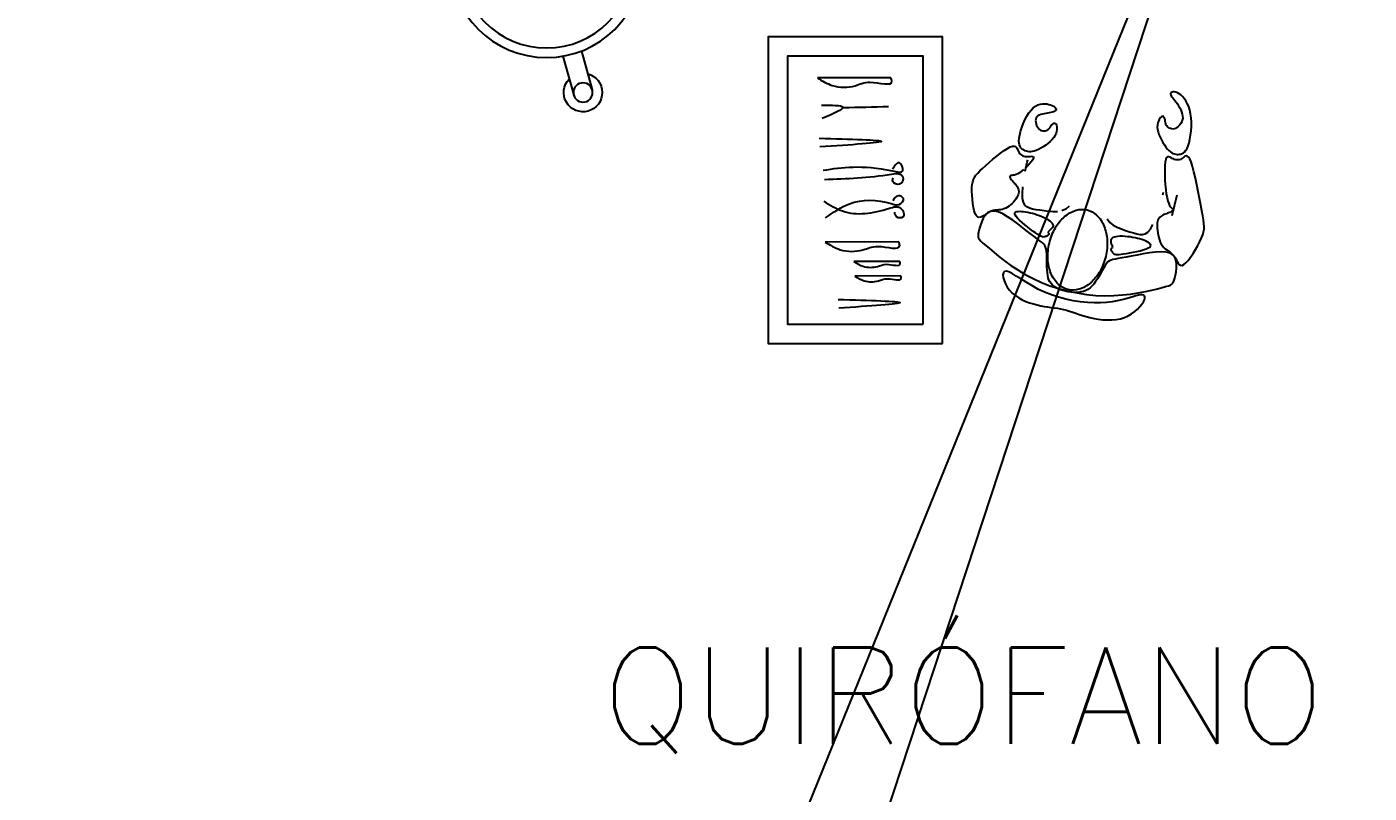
# Model space of a CAD drawing. Header units: metres. Extents: x -39 to 21688, y -24 to 9022.
# Drawn here: x 313.236 to 316.72, y 5.044 to 7.032 of the extents above; entities that cross this region are included whole.
import ezdxf

# ---------------------------------------------------------------- set-up
doc = ezdxf.new("R2010")
doc.units = ezdxf.units.M
doc.header["$MEASUREMENT"] = 0
for name, color, linetype in [('AN-TEXTO', 3, 'Continuous'), ('AR-MOBILIRIO', 1, 'Continuous'), ('AR-VENTANAS', 2, 'Continuous'), ('MOBILIARIO', 42, 'Continuous')]:
    doc.layers.add(name, color=color, linetype=linetype)
doc.styles.add('REGULAR-2.5', font='romans.shx', dxfattribs={"height": 2.5})

# ---------------------------------------------------------------- blocks, each defined once
blk = doc.blocks.new('A$C23125473')
at = {"layer": 'AR-MOBILIRIO'}
for p, q in [((1.8453, 4.0038), (1.8537, 4.0067)), ((1.8537, 4.0067), (1.8625, 4.0096)), ((1.8625, 4.0096), (1.8719, 4.0124)), ((1.8719, 4.0124), (1.8818, 4.0149)), ((1.8818, 4.0149), (1.8924, 4.0172)), ((1.8924, 4.0172), (1.9036, 4.0191)), ((1.9036, 4.0191), (1.915, 4.0205)), ((1.915, 4.0205), (1.9267, 4.0212)), ((1.9267, 4.0212), (1.9383, 4.0212)), ((1.9383, 4.0212), (1.9497, 4.0202)), ((1.9497, 4.0202), (1.9608, 4.0183)), ((1.9608, 4.0183), (1.9713, 4.0151)), ((1.9713, 4.0151), (1.9811, 4.0108)), ((1.9811, 4.0108), (1.9901, 4.0054)), ((1.706, 3.9685), (1.7156, 3.9729)), ((1.7156, 3.9729), (1.7253, 3.9765)), ((1.7253, 3.9765), (1.7351, 3.9796)), ((1.7351, 3.9796), (1.7447, 3.9822)), ((1.7447, 3.9822), (1.7541, 3.9842)), ((1.7541, 3.9842), (1.7632, 3.9859)), ((1.7632, 3.9859), (1.7721, 3.9872)), ((1.7721, 3.9872), (1.7807, 3.9884)), ((1.7807, 3.9884), (1.7892, 3.9896)), ((1.7892, 3.9896), (1.7974, 3.9908)), ((1.7974, 3.9908), (1.8055, 3.9922)), ((1.8055, 3.9922), (1.8135, 3.9939)), ((1.8135, 3.9939), (1.8213, 3.996)), ((1.838, 3.9712), (1.8191, 3.9673)), ((1.8213, 3.996), (1.8292, 3.9984)), ((1.8292, 3.9984), (1.8371, 4.001)), ((1.8371, 4.001), (1.8453, 4.0038)), ((1.8568, 3.9741), (1.838, 3.9712)), ((1.8751, 3.976), (1.8568, 3.9741)), ((1.8928, 3.9769), (1.8751, 3.976)), ((1.9094, 3.9768), (1.8928, 3.9769)), ((1.9249, 3.9758), (1.9094, 3.9768)), ((1.9392, 3.974), (1.9249, 3.9758)), ((1.9523, 3.9716), (1.9392, 3.974)), ((1.9642, 3.9689), (1.9523, 3.9716)), ((1.9901, 4.0054), (1.9982, 3.9994)), ((1.9982, 3.9994), (2.0054, 3.9929)), ((2.0054, 3.9929), (2.0115, 3.9863)), ((2.0115, 3.9863), (2.0166, 3.9799)), ((2.0166, 3.9799), (2.0205, 3.9739)), ((2.0205, 3.9739), (2.0232, 3.9686)), ((1.6673, 3.9358), (1.6733, 3.9439)), ((1.6733, 3.9439), (1.6803, 3.9512)), ((1.6803, 3.9512), (1.6883, 3.9578)), ((1.6883, 3.9578), (1.6969, 3.9635)), ((1.6969, 3.9635), (1.706, 3.9685)), ((1.7469, 3.9409), (1.7309, 3.9321)), ((1.7639, 3.9491), (1.7469, 3.9409)), ((1.7817, 3.9562), (1.7639, 3.9491)), ((1.7782, 3.9322), (1.8014, 3.9397)), ((1.8002, 3.9623), (1.7817, 3.9562)), ((1.7935, 3.9373), (1.7887, 3.9341)), ((1.799, 3.9401), (1.7935, 3.9373)), ((1.8051, 3.9427), (1.799, 3.9401)), ((1.8191, 3.9673), (1.8002, 3.9623)), ((1.8014, 3.9397), (1.825, 3.946)), ((1.8116, 3.9449), (1.8051, 3.9427)), ((1.8184, 3.9468), (1.8116, 3.9449)), ((1.8254, 3.9482), (1.8184, 3.9468)), ((1.825, 3.946), (1.849, 3.9511)), ((1.8325, 3.9493), (1.8254, 3.9482)), ((1.8396, 3.9498), (1.8325, 3.9493)), ((1.8465, 3.9499), (1.8396, 3.9498)), ((1.8531, 3.9495), (1.8465, 3.9499)), ((1.849, 3.9511), (1.873, 3.9548)), ((1.8594, 3.9485), (1.8531, 3.9495)), ((1.8654, 3.9469), (1.8594, 3.9485)), ((1.8712, 3.9447), (1.8654, 3.9469)), ((1.8768, 3.9417), (1.8712, 3.9447)), ((1.873, 3.9548), (1.8969, 3.9572)), ((1.8821, 3.9379), (1.8768, 3.9417)), ((1.8872, 3.9333), (1.8821, 3.9379)), ((1.8969, 3.9572), (1.9206, 3.9582)), ((1.9206, 3.9582), (1.9437, 3.9579)), ((1.9437, 3.9579), (1.9661, 3.9563)), ((1.975, 3.9661), (1.9642, 3.9689)), ((1.9661, 3.9563), (1.9874, 3.9538)), ((1.9847, 3.9633), (1.975, 3.9661)), ((1.9934, 3.9607), (1.9847, 3.9633)), ((1.9874, 3.9538), (2.0074, 3.9507)), ((2.0011, 3.9586), (1.9934, 3.9607)), ((2.0077, 3.9571), (2.0011, 3.9586)), ((2.0074, 3.9507), (2.0259, 3.9472)), ((2.0133, 3.9563), (2.0077, 3.9571)), ((2.0179, 3.9563), (2.0133, 3.9563)), ((2.0213, 3.957), (2.0179, 3.9563)), ((2.0236, 3.9585), (2.0213, 3.957)), ((2.0232, 3.9686), (2.0246, 3.9643)), ((2.0247, 3.9609), (2.0236, 3.9585)), ((2.0246, 3.9643), (2.0247, 3.9609)), ((2.0259, 3.9472), (2.0424, 3.9436)), ((2.0424, 3.9436), (2.0569, 3.9402)), ((2.0569, 3.9402), (2.0689, 3.9371)), ((2.0689, 3.9371), (2.0783, 3.9347)), ((1.3907, 3.9069), (1.2719, 3.9071)), ((1.6562, 3.9043), (1.6568, 3.9111)), ((1.6573, 3.899), (1.6562, 3.9043)), ((1.6568, 3.9111), (1.6589, 3.9189)), ((1.6589, 3.9189), (1.6625, 3.9273)), ((1.6625, 3.9273), (1.6673, 3.9358)), ((1.6907, 3.9071), (1.6803, 3.9009)), ((1.7027, 3.9147), (1.6907, 3.9071)), ((1.6945, 3.8914), (1.7138, 3.9029)), ((1.7161, 3.9232), (1.7027, 3.9147)), ((1.7138, 3.9029), (1.7342, 3.9137)), ((1.7309, 3.9321), (1.7161, 3.9232)), ((1.7342, 3.9137), (1.7558, 3.9235)), ((1.7558, 3.9235), (1.7782, 3.9322)), ((1.7723, 3.9059), (1.7713, 3.899)), ((1.7738, 3.912), (1.7723, 3.9059)), ((1.7756, 3.9175), (1.7738, 3.912)), ((1.7781, 3.9224), (1.7756, 3.9175)), ((1.781, 3.9268), (1.7781, 3.9224)), ((1.7845, 3.9307), (1.781, 3.9268)), ((1.7887, 3.9341), (1.7845, 3.9307)), ((1.892, 3.9278), (1.8872, 3.9333)), ((1.8967, 3.9215), (1.892, 3.9278)), ((1.9012, 3.9145), (1.8967, 3.9215)), ((1.9055, 3.9071), (1.9012, 3.9145)), ((1.9097, 3.8997), (1.9055, 3.9071)), ((2.0783, 3.9347), (2.0855, 3.9326)), ((2.0855, 3.9326), (2.0907, 3.9307)), ((2.0907, 3.9307), (2.0944, 3.9285)), ((2.0944, 3.9285), (2.097, 3.9259)), ((2.097, 3.9259), (2.0988, 3.9224)), ((2.0988, 3.9224), (2.1003, 3.9179)), ((2.1003, 3.9179), (2.1018, 3.912)), ((2.1018, 3.912), (2.1035, 3.9046)), ((2.1035, 3.9046), (2.1052, 3.8959)), ((1.3882, 3.8693), (1.2694, 3.8695)), ((1.6453, 3.8563), (1.6602, 3.8677)), ((1.6601, 3.8957), (1.6573, 3.899)), ((1.6649, 3.8948), (1.6601, 3.8957)), ((1.6602, 3.8677), (1.6766, 3.8796)), ((1.6717, 3.8966), (1.6649, 3.8948)), ((1.6803, 3.9009), (1.6717, 3.8966)), ((1.6766, 3.8796), (1.6945, 3.8914)), ((1.7703, 3.8748), (1.7702, 3.8663)), ((1.7704, 3.8832), (1.7703, 3.8748)), ((1.7707, 3.8914), (1.7704, 3.8832)), ((1.7713, 3.899), (1.7707, 3.8914)), ((1.9137, 3.8924), (1.9097, 3.8997)), ((1.9176, 3.8856), (1.9137, 3.8924)), ((1.9213, 3.8795), (1.9176, 3.8856)), ((1.9249, 3.8744), (1.9213, 3.8795)), ((1.9285, 3.8706), (1.9249, 3.8744)), ((1.9323, 3.8678), (1.9285, 3.8706)), ((1.9366, 3.8658), (1.9323, 3.8678)), ((2.1057, 3.8682), (2.1029, 3.8599)), ((2.1052, 3.8959), (2.1064, 3.8867)), ((2.1055, 3.8645), (2.1081, 3.8694)), ((2.1067, 3.8772), (2.1057, 3.8682)), ((2.1064, 3.8867), (2.1067, 3.8772)), ((2.1081, 3.8694), (2.1109, 3.8738)), ((2.1109, 3.8738), (2.1138, 3.8773)), ((2.1138, 3.8773), (2.1172, 3.8793)), ((2.1172, 3.8793), (2.1211, 3.8796)), ((2.1211, 3.8796), (2.1256, 3.8776)), ((2.1256, 3.8776), (2.131, 3.8732)), ((2.131, 3.8732), (2.1369, 3.8665)), ((1.6115, 3.8278), (1.6209, 3.836)), ((1.6209, 3.836), (1.6322, 3.8456)), ((1.6322, 3.8456), (1.6453, 3.8563)), ((1.7668, 3.832), (1.7647, 3.8278)), ((1.7682, 3.837), (1.7668, 3.832)), ((1.7692, 3.8431), (1.7682, 3.837)), ((1.7698, 3.8503), (1.7692, 3.8431)), ((1.7701, 3.8581), (1.7698, 3.8503)), ((1.7702, 3.8663), (1.7701, 3.8581)), ((1.9361, 3.838), (1.9364, 3.8393)), ((1.9361, 3.8371), (1.9361, 3.838)), ((1.9365, 3.8364), (1.9361, 3.8371)), ((1.9364, 3.8393), (1.9369, 3.8406)), ((1.9371, 3.8359), (1.9365, 3.8364)), ((1.9416, 3.8643), (1.9366, 3.8658)), ((1.9369, 3.8406), (1.9377, 3.8422)), ((1.9378, 3.8354), (1.9371, 3.8359)), ((1.9377, 3.8422), (1.9387, 3.8437)), ((1.9386, 3.835), (1.9378, 3.8354)), ((1.9393, 3.8344), (1.9386, 3.835)), ((1.9387, 3.8437), (1.9398, 3.8452)), ((1.9398, 3.8336), (1.9393, 3.8344)), ((1.9398, 3.8452), (1.9411, 3.8467)), ((1.94, 3.8325), (1.9398, 3.8336)), ((1.9398, 3.8309), (1.94, 3.8325)), ((1.9411, 3.8467), (1.9424, 3.848)), ((1.9478, 3.8631), (1.9416, 3.8643)), ((1.9424, 3.848), (1.9439, 3.8491)), ((1.9439, 3.8491), (1.9455, 3.85)), ((1.9455, 3.85), (1.9476, 3.8506)), ((1.9476, 3.8506), (1.9501, 3.851)), ((1.9553, 3.8618), (1.9478, 3.8631)), ((1.9501, 3.851), (1.9534, 3.8511)), ((1.9534, 3.8511), (1.9575, 3.8509)), ((1.9646, 3.8603), (1.9553, 3.8618)), ((1.9575, 3.8509), (1.9626, 3.8504)), ((1.9626, 3.8504), (1.9689, 3.8496)), ((1.9758, 3.8583), (1.9646, 3.8603)), ((1.9689, 3.8496), (1.9765, 3.8485)), ((1.9891, 3.8556), (1.9758, 3.8583)), ((1.9765, 3.8485), (1.985, 3.847)), ((1.985, 3.847), (1.994, 3.8453)), ((2.0041, 3.8526), (1.9891, 3.8556)), ((1.994, 3.8453), (2.0032, 3.8434)), ((2.0032, 3.8434), (2.012, 3.8413)), ((2.02, 3.8495), (2.0041, 3.8526)), ((2.012, 3.8413), (2.0202, 3.839)), ((2.0362, 3.8468), (2.02, 3.8495)), ((2.0202, 3.839), (2.0274, 3.8367)), ((2.0274, 3.8367), (2.033, 3.8343)), ((2.033, 3.8343), (2.0369, 3.8319)), ((2.052, 3.845), (2.0362, 3.8468)), ((2.0369, 3.8319), (2.039, 3.8295)), ((2.0667, 3.8443), (2.052, 3.845)), ((2.0796, 3.8451), (2.0667, 3.8443)), ((2.0701, 3.829), (2.0734, 3.833)), ((2.0734, 3.833), (2.0771, 3.8363)), ((2.0771, 3.8363), (2.081, 3.8392)), ((2.0902, 3.848), (2.0796, 3.8451)), ((2.081, 3.8392), (2.0849, 3.842)), ((2.0849, 3.842), (2.0889, 3.8447)), ((2.0889, 3.8447), (2.0927, 3.8477)), ((2.0979, 3.853), (2.0902, 3.848)), ((2.0927, 3.8477), (2.0964, 3.851)), ((2.0964, 3.851), (2.0997, 3.855)), ((2.1029, 3.8599), (2.0979, 3.853)), ((2.0997, 3.855), (2.1027, 3.8596)), ((2.1027, 3.8596), (2.1055, 3.8645)), ((2.1369, 3.8665), (2.1432, 3.8582)), ((2.1432, 3.8582), (2.1496, 3.8486)), ((2.1496, 3.8486), (2.1559, 3.8384)), ((2.1559, 3.8384), (2.1617, 3.828)), ((1.3859, 3.8185), (1.1948, 3.8189)), ((1.5914, 3.8012), (1.5915, 3.805)), ((1.5922, 3.7965), (1.5914, 3.8012)), ((1.5915, 3.805), (1.5926, 3.8086)), ((1.5926, 3.8086), (1.5949, 3.8122)), ((1.5949, 3.8122), (1.5987, 3.8163)), ((1.5987, 3.8163), (1.6042, 3.8214)), ((1.6042, 3.8214), (1.6115, 3.8278)), ((1.7302, 3.7996), (1.7195, 3.7912)), ((1.7393, 3.8065), (1.7302, 3.7996)), ((1.7468, 3.812), (1.7393, 3.8065)), ((1.7455, 3.7986), (1.7402, 3.795)), ((1.7498, 3.8013), (1.7455, 3.7986)), ((1.753, 3.8165), (1.7468, 3.812)), ((1.7534, 3.8033), (1.7498, 3.8013)), ((1.7579, 3.8204), (1.753, 3.8165)), ((1.7564, 3.8047), (1.7534, 3.8033)), ((1.7588, 3.8055), (1.7564, 3.8047)), ((1.7618, 3.824), (1.7579, 3.8204)), ((1.7609, 3.8059), (1.7588, 3.8055)), ((1.7628, 3.8058), (1.7609, 3.8059)), ((1.7647, 3.8278), (1.7618, 3.824)), ((1.7646, 3.8055), (1.7628, 3.8058)), ((1.7664, 3.8049), (1.7646, 3.8055)), ((1.7682, 3.8042), (1.7664, 3.8049)), ((1.7699, 3.8034), (1.7682, 3.8042)), ((1.7715, 3.8024), (1.7699, 3.8034)), ((1.7729, 3.8014), (1.7715, 3.8024)), ((1.774, 3.8005), (1.7729, 3.8014)), ((1.7748, 3.7995), (1.774, 3.8005)), ((1.7744, 3.7964), (1.7749, 3.7971)), ((1.7752, 3.7986), (1.7748, 3.7995)), ((1.7749, 3.7971), (1.7752, 3.7978)), ((1.7752, 3.7978), (1.7752, 3.7986)), ((1.9359, 3.8173), (1.9365, 3.8204)), ((1.9359, 3.8144), (1.9359, 3.8173)), ((1.9366, 3.8117), (1.9359, 3.8144)), ((1.9365, 3.8204), (1.9373, 3.8234)), ((1.9383, 3.8093), (1.9366, 3.8117)), ((1.9373, 3.8234), (1.9383, 3.8262)), ((1.9383, 3.8262), (1.9392, 3.8288)), ((1.941, 3.8074), (1.9383, 3.8093)), ((1.9392, 3.8288), (1.9398, 3.8309)), ((1.9447, 3.806), (1.941, 3.8074)), ((1.9493, 3.805), (1.9447, 3.806)), ((1.9546, 3.8044), (1.9493, 3.805)), ((1.9604, 3.8041), (1.9546, 3.8044)), ((1.9666, 3.8041), (1.9604, 3.8041)), ((1.973, 3.8045), (1.9666, 3.8041)), ((1.9796, 3.805), (1.973, 3.8045)), ((1.9861, 3.8058), (1.9796, 3.805)), ((1.9925, 3.8068), (1.9861, 3.8058)), ((1.9988, 3.808), (1.9925, 3.8068)), ((1.9945, 3.7954), (2.0033, 3.798)), ((2.0049, 3.8093), (1.9988, 3.808)), ((2.0033, 3.798), (2.0112, 3.7996)), ((2.0107, 3.8108), (2.0049, 3.8093)), ((2.0162, 3.8125), (2.0107, 3.8108)), ((2.0112, 3.7996), (2.0186, 3.7996)), ((2.0214, 3.8143), (2.0162, 3.8125)), ((2.0186, 3.7996), (2.0256, 3.7976)), ((2.0262, 3.8162), (2.0214, 3.8143)), ((2.0256, 3.7976), (2.0322, 3.7929)), ((2.0305, 3.8182), (2.0262, 3.8162)), ((2.0342, 3.8203), (2.0305, 3.8182)), ((2.037, 3.8225), (2.0342, 3.8203)), ((2.0389, 3.8248), (2.037, 3.8225)), ((2.0396, 3.8271), (2.0389, 3.8248)), ((2.039, 3.8295), (2.0396, 3.8271)), ((2.0578, 3.7949), (2.059, 3.8011)), ((2.059, 3.8011), (2.0605, 3.8073)), ((2.0605, 3.8073), (2.0623, 3.8133)), ((2.0623, 3.8133), (2.0645, 3.8191)), ((2.0645, 3.8191), (2.0671, 3.8244)), ((2.0671, 3.8244), (2.0701, 3.829)), ((2.1617, 3.828), (2.167, 3.8178)), ((2.167, 3.8178), (2.1713, 3.8084)), ((2.1713, 3.8084), (2.1745, 3.8002)), ((2.1745, 3.8002), (2.1767, 3.7927)), ((1.5936, 3.7905), (1.5922, 3.7965)), ((1.5954, 3.7831), (1.5936, 3.7905)), ((1.5978, 3.7747), (1.5954, 3.7831)), ((1.6009, 3.7659), (1.5978, 3.7747)), ((1.6049, 3.7573), (1.6009, 3.7659)), ((1.6947, 3.7718), (1.6815, 3.7621)), ((1.6993, 3.7623), (1.6939, 3.757)), ((1.7075, 3.7817), (1.6947, 3.7718)), ((1.7056, 3.768), (1.6993, 3.7623)), ((1.7125, 3.7739), (1.7056, 3.768)), ((1.7195, 3.7912), (1.7075, 3.7817)), ((1.7198, 3.7798), (1.7125, 3.7739)), ((1.7271, 3.7854), (1.7198, 3.7798)), ((1.734, 3.7905), (1.7271, 3.7854)), ((1.7402, 3.795), (1.734, 3.7905)), ((1.7735, 3.7939), (1.7736, 3.7948)), ((1.7738, 3.7928), (1.7735, 3.7939)), ((1.7735, 3.7611), (1.7779, 3.764)), ((1.7736, 3.7948), (1.7739, 3.7957)), ((1.7747, 3.7914), (1.7738, 3.7928)), ((1.7739, 3.7957), (1.7744, 3.7964)), ((1.7762, 3.7898), (1.7747, 3.7914)), ((1.7781, 3.7879), (1.7762, 3.7898)), ((1.7779, 3.764), (1.7815, 3.767)), ((1.7803, 3.7858), (1.7781, 3.7879)), ((1.7824, 3.7835), (1.7803, 3.7858)), ((1.7815, 3.767), (1.7842, 3.77)), ((1.7843, 3.7811), (1.7824, 3.7835)), ((1.7842, 3.77), (1.7858, 3.7729)), ((1.7856, 3.7785), (1.7843, 3.7811)), ((1.7862, 3.7757), (1.7856, 3.7785)), ((1.7858, 3.7729), (1.7862, 3.7757)), ((1.9264, 3.759), (1.9334, 3.7679)), ((1.9334, 3.7679), (1.9423, 3.7749)), ((1.9423, 3.7749), (1.9525, 3.7805)), ((1.9525, 3.7805), (1.9633, 3.785)), ((1.9633, 3.785), (1.9743, 3.7888)), ((1.9743, 3.7888), (1.9849, 3.7922)), ((1.9849, 3.7922), (1.9945, 3.7954)), ((2.0322, 3.7929), (2.0388, 3.7851)), ((2.0388, 3.7851), (2.0453, 3.7736)), ((2.0562, 3.7782), (2.0564, 3.7833)), ((2.0562, 3.7735), (2.0562, 3.7782)), ((2.0566, 3.7693), (2.0562, 3.7735)), ((2.0564, 3.7833), (2.0569, 3.789)), ((2.0573, 3.7656), (2.0566, 3.7693)), ((2.0569, 3.789), (2.0578, 3.7949)), ((2.0583, 3.7622), (2.0573, 3.7656)), ((2.0596, 3.7593), (2.0583, 3.7622)), ((2.1777, 3.7704), (2.1765, 3.7613)), ((2.1767, 3.7927), (2.1779, 3.7856)), ((2.1782, 3.7783), (2.1777, 3.7704)), ((2.1779, 3.7856), (2.1782, 3.7783)), ((1.5796, 3.7292), (1.5779, 3.7191)), ((1.5817, 3.7383), (1.5796, 3.7292)), ((1.5843, 3.7459), (1.5817, 3.7383)), ((1.5873, 3.7513), (1.5843, 3.7459)), ((1.5906, 3.7544), (1.5873, 3.7513)), ((1.5943, 3.7554), (1.5906, 3.7544)), ((1.5984, 3.7547), (1.5943, 3.7554)), ((1.6026, 3.7527), (1.5984, 3.7547)), ((1.6071, 3.7498), (1.6026, 3.7527)), ((1.6099, 3.7497), (1.6049, 3.7573)), ((1.6117, 3.7466), (1.6071, 3.7498)), ((1.6161, 3.7436), (1.6099, 3.7497)), ((1.6164, 3.7434), (1.6117, 3.7466)), ((1.6237, 3.7397), (1.6161, 3.7436)), ((1.6212, 3.7406), (1.6164, 3.7434)), ((1.6259, 3.7386), (1.6212, 3.7406)), ((1.6328, 3.7387), (1.6237, 3.7397)), ((1.6307, 3.7373), (1.6259, 3.7386)), ((1.6354, 3.7365), (1.6307, 3.7373)), ((1.6435, 3.7409), (1.6328, 3.7387)), ((1.6402, 3.736), (1.6354, 3.7365)), ((1.6449, 3.7356), (1.6402, 3.736)), ((1.6555, 3.746), (1.6435, 3.7409)), ((1.6495, 3.7351), (1.6449, 3.7356)), ((1.6542, 3.7343), (1.6495, 3.7351)), ((1.6588, 3.7331), (1.6542, 3.7343)), ((1.6683, 3.7533), (1.6555, 3.746)), ((1.6633, 3.7312), (1.6588, 3.7331)), ((1.6677, 3.7288), (1.6633, 3.7312)), ((1.672, 3.7258), (1.6677, 3.7288)), ((1.6815, 3.7621), (1.6683, 3.7533)), ((1.6876, 3.7484), (1.6868, 3.7453)), ((1.6868, 3.7453), (1.6873, 3.743)), ((1.6873, 3.743), (1.689, 3.7412)), ((1.69, 3.7523), (1.6876, 3.7484)), ((1.689, 3.7412), (1.6917, 3.74)), ((1.6939, 3.757), (1.69, 3.7523)), ((1.6917, 3.74), (1.6953, 3.7393)), ((1.6953, 3.7393), (1.6995, 3.7391)), ((1.6995, 3.7391), (1.7043, 3.7393)), ((1.7043, 3.7393), (1.7094, 3.7397)), ((1.7094, 3.7397), (1.7149, 3.7405)), ((1.7185, 3.7279), (1.7132, 3.7229)), ((1.7149, 3.7405), (1.7205, 3.7415)), ((1.7251, 3.7312), (1.7185, 3.7279)), ((1.7205, 3.7415), (1.7264, 3.7428)), ((1.7329, 3.7334), (1.7251, 3.7312)), ((1.7264, 3.7428), (1.7324, 3.7443)), ((1.7324, 3.7443), (1.7386, 3.7461)), ((1.7419, 3.735), (1.7329, 3.7334)), ((1.7386, 3.7461), (1.7447, 3.7481)), ((1.752, 3.7365), (1.7419, 3.735)), ((1.7447, 3.7481), (1.7509, 3.7504)), ((1.7509, 3.7504), (1.757, 3.7528)), ((1.7629, 3.7383), (1.752, 3.7365)), ((1.757, 3.7528), (1.7629, 3.7555)), ((1.7629, 3.7555), (1.7685, 3.7582)), ((1.7744, 3.7399), (1.7629, 3.7383)), ((1.7685, 3.7582), (1.7735, 3.7611)), ((1.7862, 3.7408), (1.7744, 3.7399)), ((1.7978, 3.7404), (1.7862, 3.7408)), ((1.8191, 3.7333), (1.8089, 3.7381)), ((1.8282, 3.7255), (1.8191, 3.7333)), ((2.0613, 3.7566), (2.0596, 3.7593)), ((2.0633, 3.7544), (2.0613, 3.7566)), ((2.0657, 3.7524), (2.0633, 3.7544)), ((2.0683, 3.7507), (2.0657, 3.7524)), ((2.0711, 3.7491), (2.0683, 3.7507)), ((2.0741, 3.7478), (2.0711, 3.7491)), ((2.0772, 3.7466), (2.0741, 3.7478)), ((2.0802, 3.7455), (2.0772, 3.7466)), ((2.0832, 3.7444), (2.0802, 3.7455)), ((2.0861, 3.7433), (2.0832, 3.7444)), ((2.0888, 3.7422), (2.0861, 3.7433)), ((2.0887, 3.7242), (2.091, 3.7277)), ((2.0912, 3.741), (2.0888, 3.7422)), ((2.091, 3.7277), (2.0931, 3.7302)), ((2.0933, 3.7399), (2.0912, 3.741)), ((2.0931, 3.7302), (2.0949, 3.7319)), ((2.095, 3.7387), (2.0933, 3.7399)), ((2.0949, 3.7319), (2.0963, 3.7332)), ((2.0964, 3.7375), (2.095, 3.7387)), ((2.0956, 3.7501), (2.1084, 3.6966)), ((2.0963, 3.7332), (2.0972, 3.7342)), ((2.0972, 3.7364), (2.0964, 3.7375)), ((2.0975, 3.7353), (2.0972, 3.7364)), ((2.0972, 3.7342), (2.0975, 3.7353)), ((2.1724, 3.738), (2.1697, 3.723)), ((2.1747, 3.7507), (2.1724, 3.738)), ((2.1765, 3.7613), (2.1747, 3.7507)), ((1.5759, 3.6976), (1.5755, 3.6873)), ((1.5767, 3.7084), (1.5759, 3.6976)), ((1.5779, 3.7191), (1.5767, 3.7084)), ((1.6761, 3.7225), (1.672, 3.7258)), ((1.68, 3.7189), (1.6761, 3.7225)), ((1.6835, 3.7151), (1.68, 3.7189)), ((1.6867, 3.7113), (1.6835, 3.7151)), ((1.6895, 3.7075), (1.6867, 3.7113)), ((1.6919, 3.7037), (1.6895, 3.7075)), ((1.6938, 3.7001), (1.6919, 3.7037)), ((1.6953, 3.6966), (1.6938, 3.7001)), ((1.6963, 3.6932), (1.6953, 3.6966)), ((1.6969, 3.6899), (1.6963, 3.6932)), ((1.7071, 3.7058), (1.7065, 3.6927)), ((1.7065, 3.6927), (1.7075, 3.6759)), ((1.7094, 3.7157), (1.7071, 3.7058)), ((1.7132, 3.7229), (1.7094, 3.7157)), ((2.0708, 3.6961), (2.0724, 3.6893)), ((2.0786, 3.6825), (2.0801, 3.6943)), ((2.0801, 3.6943), (2.0819, 3.7046)), ((2.0819, 3.7046), (2.084, 3.7129)), ((2.084, 3.7129), (2.0863, 3.7193)), ((2.0863, 3.7193), (2.0887, 3.7242)), ((2.1665, 3.7062), (2.1631, 3.6885)), ((2.1697, 3.723), (2.1665, 3.7062)), ((1.5755, 3.6873), (1.5757, 3.6779)), ((1.5757, 3.6779), (1.5764, 3.6698)), ((1.5764, 3.6698), (1.5777, 3.6629)), ((1.5777, 3.6629), (1.5796, 3.6568)), ((1.6771, 3.6562), (1.6787, 3.6583)), ((1.6787, 3.6583), (1.6806, 3.6605)), ((1.6806, 3.6605), (1.6827, 3.6628)), ((1.6827, 3.6628), (1.6848, 3.6651)), ((1.6848, 3.6651), (1.6871, 3.6675)), ((1.6871, 3.6675), (1.6892, 3.67)), ((1.6892, 3.67), (1.6913, 3.6725)), ((1.6913, 3.6725), (1.6932, 3.6751)), ((1.6932, 3.6751), (1.6947, 3.6779)), ((1.6947, 3.6779), (1.6959, 3.6807)), ((1.6959, 3.6807), (1.6967, 3.6836)), ((1.6967, 3.6836), (1.697, 3.6867)), ((1.697, 3.6867), (1.6969, 3.6899)), ((2.0766, 3.6565), (2.0774, 3.6697)), ((2.0774, 3.6697), (2.0786, 3.6825)), ((2.1595, 3.6704), (2.1557, 3.6529)), ((2.1631, 3.6885), (2.1595, 3.6704)), ((1.5796, 3.6568), (1.5824, 3.6512)), ((1.5824, 3.6512), (1.586, 3.6458)), ((1.586, 3.6458), (1.5907, 3.6404)), ((1.5907, 3.6404), (1.5964, 3.6345)), ((1.5964, 3.6345), (1.6033, 3.6279)), ((1.6033, 3.6279), (1.6115, 3.6205)), ((1.6738, 3.6493), (1.6741, 3.6507)), ((1.6741, 3.6482), (1.6738, 3.6493)), ((1.6741, 3.6507), (1.6747, 3.6524)), ((1.6748, 3.6474), (1.6741, 3.6482)), ((1.6747, 3.6524), (1.6757, 3.6542)), ((1.676, 3.6469), (1.6748, 3.6474)), ((1.6757, 3.6542), (1.6771, 3.6562)), ((1.6778, 3.6466), (1.676, 3.6469)), ((1.6802, 3.6463), (1.6778, 3.6466)), ((1.683, 3.6458), (1.6802, 3.6463)), ((1.6863, 3.645), (1.683, 3.6458)), ((1.6901, 3.6438), (1.6863, 3.645)), ((1.6944, 3.6418), (1.6901, 3.6438)), ((1.6992, 3.6391), (1.6944, 3.6418)), ((1.7043, 3.6354), (1.6992, 3.6391)), ((1.7097, 3.6309), (1.7043, 3.6354)), ((1.7139, 3.6347), (1.7188, 3.6119)), ((1.7203, 3.6208), (1.7151, 3.626)), ((2.0761, 3.6313), (2.0762, 3.6435)), ((2.0765, 3.6205), (2.0761, 3.6313)), ((2.0762, 3.6435), (2.0766, 3.6565)), ((2.1519, 3.6367), (2.1482, 3.6225)), ((2.1557, 3.6529), (2.1519, 3.6367)), ((1.6115, 3.6205), (1.6205, 3.6124)), ((1.6205, 3.6124), (1.6302, 3.604)), ((1.6302, 3.604), (1.6401, 3.5958)), ((1.6401, 3.5958), (1.6499, 3.5881)), ((1.6499, 3.5881), (1.6592, 3.5813)), ((1.6982, 3.587), (1.7001, 3.5898)), ((1.7001, 3.5898), (1.7024, 3.592)), ((1.7024, 3.592), (1.7049, 3.5938)), ((1.7049, 3.5938), (1.7077, 3.5952)), ((1.7077, 3.5952), (1.7107, 3.5961)), ((1.7107, 3.5961), (1.7138, 3.5967)), ((1.7138, 3.5967), (1.717, 3.597)), ((1.717, 3.597), (1.7204, 3.597)), ((1.7188, 3.6119), (1.7204, 3.6052)), ((1.7251, 3.6157), (1.7203, 3.6208)), ((1.7204, 3.597), (1.7238, 3.5969)), ((1.7238, 3.5969), (1.727, 3.5966)), ((1.7292, 3.6108), (1.7251, 3.6157)), ((1.727, 3.5966), (1.73, 3.5965)), ((1.7325, 3.6064), (1.7292, 3.6108)), ((1.73, 3.5965), (1.7325, 3.5967)), ((1.7347, 3.6028), (1.7325, 3.6064)), ((1.7325, 3.5967), (1.7344, 3.5972)), ((1.7344, 3.5972), (1.7355, 3.5983)), ((1.7357, 3.6001), (1.7347, 3.6028)), ((1.7355, 3.5983), (1.7357, 3.6001)), ((2.0773, 3.6116), (2.0765, 3.6205)), ((2.0785, 3.6051), (2.0773, 3.6116)), ((2.0801, 3.6008), (2.0785, 3.6051)), ((2.0821, 3.5983), (2.0801, 3.6008)), ((2.0843, 3.5974), (2.0821, 3.5983)), ((2.0868, 3.5976), (2.0843, 3.5974)), ((2.0895, 3.5986), (2.0868, 3.5976)), ((2.0924, 3.6001), (2.0895, 3.5986)), ((2.0953, 3.6018), (2.0924, 3.6001)), ((2.0943, 3.5873), (2.0978, 3.5891)), ((2.0983, 3.6033), (2.0953, 3.6018)), ((2.0978, 3.5891), (2.1012, 3.5903)), ((2.1013, 3.6045), (2.0983, 3.6033)), ((2.1012, 3.5903), (2.1045, 3.5911)), ((2.1044, 3.6054), (2.1013, 3.6045)), ((2.1075, 3.6059), (2.1044, 3.6054)), ((2.1045, 3.5911), (2.1078, 3.5914)), ((2.1105, 3.6059), (2.1075, 3.6059)), ((2.1078, 3.5914), (2.1112, 3.5914)), ((2.1136, 3.6055), (2.1105, 3.6059)), ((2.1112, 3.5914), (2.1146, 3.5912)), ((2.1167, 3.6045), (2.1136, 3.6055)), ((2.1146, 3.5912), (2.118, 3.5906)), ((2.1197, 3.6029), (2.1167, 3.6045)), ((2.118, 3.5906), (2.1214, 3.5895)), ((2.1226, 3.6007), (2.1197, 3.6029)), ((2.1214, 3.5895), (2.1247, 3.5876)), ((2.1256, 3.5984), (2.1226, 3.6007)), ((2.1285, 3.5964), (2.1256, 3.5984)), ((2.1315, 3.5954), (2.1285, 3.5964)), ((2.1346, 3.5959), (2.1315, 3.5954)), ((2.1378, 3.5983), (2.1346, 3.5959)), ((2.1411, 3.6032), (2.1378, 3.5983)), ((2.1445, 3.6112), (2.1411, 3.6032)), ((2.1482, 3.6225), (2.1445, 3.6112)), ((1.6592, 3.5813), (1.6676, 3.5758)), ((1.6676, 3.5758), (1.6749, 3.572)), ((1.6749, 3.572), (1.6807, 3.5701)), ((1.6807, 3.5701), (1.6852, 3.57)), ((1.6852, 3.57), (1.6887, 3.5712)), ((1.6887, 3.5712), (1.6913, 3.5736)), ((1.6913, 3.5736), (1.6933, 3.5766)), ((1.6933, 3.5766), (1.695, 3.5801)), ((1.695, 3.5801), (1.6965, 3.5837)), ((1.6965, 3.5837), (1.6982, 3.587)), ((1.698, 3.5623), (1.6977, 3.5564)), ((1.6977, 3.5564), (1.6982, 3.5493)), ((1.699, 3.5671), (1.698, 3.5623)), ((1.7006, 3.5711), (1.699, 3.5671)), ((1.7027, 3.5743), (1.7006, 3.5711)), ((1.7052, 3.5768), (1.7027, 3.5743)), ((1.7079, 3.5789), (1.7052, 3.5768)), ((1.7109, 3.5806), (1.7079, 3.5789)), ((1.7139, 3.5821), (1.7109, 3.5806)), ((1.717, 3.5833), (1.7139, 3.5821)), ((1.7203, 3.5842), (1.717, 3.5833)), ((1.7239, 3.5846), (1.7203, 3.5842)), ((1.7278, 3.5846), (1.7239, 3.5846)), ((1.7321, 3.584), (1.7278, 3.5846)), ((1.7368, 3.5829), (1.7321, 3.584)), ((1.7421, 3.581), (1.7368, 3.5829)), ((1.748, 3.5784), (1.7421, 3.581)), ((1.7542, 3.5752), (1.748, 3.5784)), ((1.7606, 3.5715), (1.7542, 3.5752)), ((1.767, 3.5672), (1.7606, 3.5715)), ((1.7731, 3.5626), (1.767, 3.5672)), ((1.7789, 3.5576), (1.7731, 3.5626)), ((1.784, 3.5525), (1.7789, 3.5576)), ((2.0638, 3.5472), (2.0672, 3.5541)), ((2.0672, 3.5541), (2.071, 3.5608)), ((2.071, 3.5608), (2.075, 3.5671)), ((2.075, 3.5671), (2.0791, 3.5728)), ((2.0791, 3.5728), (2.0832, 3.5777)), ((2.0832, 3.5777), (2.087, 3.5817)), ((2.087, 3.5817), (2.0907, 3.5849)), ((2.0907, 3.5849), (2.0943, 3.5873)), ((2.1247, 3.5876), (2.1279, 3.5848)), ((2.1279, 3.5848), (2.131, 3.5809)), ((2.131, 3.5809), (2.1339, 3.5758)), ((2.1339, 3.5758), (2.1366, 3.5693)), ((2.1366, 3.5693), (2.1391, 3.5612)), ((2.1391, 3.5612), (2.1412, 3.5518)), ((1.6982, 3.5493), (1.6997, 3.541)), ((1.6997, 3.541), (1.702, 3.5317)), ((1.702, 3.5317), (1.7051, 3.5219)), ((1.7051, 3.5219), (1.7089, 3.5118)), ((1.7436, 3.5163), (1.7456, 3.5202)), ((1.7456, 3.5202), (1.748, 3.5237)), ((1.748, 3.5237), (1.7507, 3.5265)), ((1.7507, 3.5265), (1.7535, 3.5285)), ((1.7535, 3.5285), (1.7565, 3.5298)), ((1.7565, 3.5298), (1.7596, 3.5304)), ((1.7596, 3.5304), (1.7626, 3.5305)), ((1.7626, 3.5305), (1.7655, 3.5301)), ((1.7655, 3.5301), (1.7682, 3.5294)), ((1.7682, 3.5294), (1.7707, 3.5283)), ((1.7707, 3.5283), (1.7729, 3.5271)), ((1.7729, 3.5271), (1.7747, 3.5258)), ((1.7747, 3.5258), (1.7762, 3.5244)), ((1.7762, 3.5244), (1.7774, 3.5229)), ((1.7774, 3.5229), (1.7785, 3.5214)), ((1.7785, 3.5214), (1.7794, 3.5198)), ((1.7794, 3.5198), (1.7804, 3.5183)), ((1.7882, 3.5473), (1.784, 3.5525)), ((1.7915, 3.542), (1.7882, 3.5473)), ((1.7939, 3.5368), (1.7915, 3.542)), ((1.7954, 3.5318), (1.7939, 3.5368)), ((1.7952, 3.5158), (1.796, 3.5189)), ((1.7961, 3.5271), (1.7954, 3.5318)), ((1.796, 3.5189), (1.7963, 3.5227)), ((1.7963, 3.5227), (1.7961, 3.5271)), ((2.0567, 3.5205), (2.0573, 3.5267)), ((2.057, 3.5148), (2.0567, 3.5205)), ((2.0573, 3.5267), (2.0587, 3.5333)), ((2.0587, 3.5333), (2.0609, 3.5402)), ((2.0609, 3.5402), (2.0638, 3.5472)), ((2.0832, 3.5198), (2.0814, 3.5178)), ((2.0853, 3.5217), (2.0832, 3.5198)), ((2.0877, 3.5234), (2.0853, 3.5217)), ((2.0905, 3.5247), (2.0877, 3.5234)), ((2.0935, 3.5255), (2.0905, 3.5247)), ((2.0967, 3.5257), (2.0935, 3.5255)), ((2.1002, 3.5252), (2.0967, 3.5257)), ((2.1038, 3.5239), (2.1002, 3.5252)), ((2.1075, 3.5218), (2.1038, 3.5239)), ((2.1111, 3.519), (2.1075, 3.5218)), ((2.1145, 3.5157), (2.1111, 3.519)), ((2.1412, 3.5518), (2.143, 3.5414)), ((2.143, 3.5414), (2.1442, 3.5304)), ((2.1442, 3.5304), (2.145, 3.5191)), ((2.145, 3.5191), (2.1451, 3.5077)), ((1.7089, 3.5118), (1.7132, 3.5019)), ((1.7132, 3.5019), (1.7181, 3.4924)), ((1.7181, 3.4924), (1.7234, 3.4839)), ((1.7234, 3.4839), (1.729, 3.4766)), ((1.7407, 3.5036), (1.7411, 3.5078)), ((1.7411, 3.4997), (1.7407, 3.5036)), ((1.7411, 3.5078), (1.7421, 3.5121)), ((1.7422, 3.4962), (1.7411, 3.4997)), ((1.7421, 3.5121), (1.7436, 3.5163)), ((1.7443, 3.4934), (1.7422, 3.4962)), ((1.747, 3.4911), (1.7443, 3.4934)), ((1.7504, 3.4893), (1.747, 3.4911)), ((1.7543, 3.4879), (1.7504, 3.4893)), ((1.7585, 3.4868), (1.7543, 3.4879)), ((1.763, 3.4859), (1.7585, 3.4868)), ((1.7675, 3.4852), (1.763, 3.4859)), ((1.7719, 3.4845), (1.7675, 3.4852)), ((1.7762, 3.4837), (1.7719, 3.4845)), ((1.7802, 3.4829), (1.7762, 3.4837)), ((1.7804, 3.5183), (1.7814, 3.5167)), ((1.7814, 3.5167), (1.7825, 3.5152)), ((1.7825, 3.5152), (1.7837, 3.5138)), ((1.7837, 3.5138), (1.7852, 3.5125)), ((1.7852, 3.5125), (1.7867, 3.5115)), ((1.7867, 3.5115), (1.7883, 3.5107)), ((1.7883, 3.5107), (1.7899, 3.5105)), ((1.7899, 3.5105), (1.7914, 3.5108)), ((1.7914, 3.5108), (1.7928, 3.5117)), ((1.7928, 3.5117), (1.7941, 3.5133)), ((1.7941, 3.5133), (1.7952, 3.5158)), ((2.0579, 3.5097), (2.057, 3.5148)), ((2.0594, 3.5051), (2.0579, 3.5097)), ((2.0612, 3.5012), (2.0594, 3.5051)), ((2.0632, 3.498), (2.0612, 3.5012)), ((2.0653, 3.4955), (2.0632, 3.498)), ((2.0674, 3.4938), (2.0653, 3.4955)), ((2.0693, 3.4929), (2.0674, 3.4938)), ((2.071, 3.4927), (2.0693, 3.4929)), ((2.0724, 3.4932), (2.071, 3.4927)), ((2.0737, 3.4941), (2.0724, 3.4932)), ((2.0748, 3.4955), (2.0737, 3.4941)), ((2.0757, 3.4971), (2.0748, 3.4955)), ((2.0764, 3.4989), (2.0757, 3.4971)), ((2.0769, 3.5008), (2.0764, 3.4989)), ((2.0772, 3.5026), (2.0769, 3.5008)), ((2.0774, 3.5044), (2.0772, 3.5026)), ((2.0775, 3.5062), (2.0774, 3.5044)), ((2.0777, 3.508), (2.0775, 3.5062)), ((2.0779, 3.5099), (2.0777, 3.508)), ((2.0784, 3.5117), (2.0779, 3.5099)), ((2.0791, 3.5137), (2.0784, 3.5117)), ((2.0801, 3.5157), (2.0791, 3.5137)), ((2.0814, 3.5178), (2.0801, 3.5157)), ((2.1174, 3.5117), (2.1145, 3.5157)), ((2.1199, 3.5074), (2.1174, 3.5117)), ((2.1198, 3.4812), (2.1215, 3.4868)), ((2.1216, 3.5026), (2.1199, 3.5074)), ((2.1215, 3.4868), (2.1224, 3.4922)), ((2.1225, 3.4975), (2.1216, 3.5026)), ((2.1224, 3.4922), (2.1225, 3.4975)), ((2.1431, 3.486), (2.1409, 3.4763)), ((2.1445, 3.4965), (2.1431, 3.486)), ((2.1451, 3.5077), (2.1445, 3.4965)), ((1.729, 3.4766), (1.7349, 3.4708)), ((1.7349, 3.4708), (1.7409, 3.4664)), ((1.7409, 3.4664), (1.747, 3.4633)), ((1.747, 3.4633), (1.7531, 3.4614)), ((1.7531, 3.4614), (1.759, 3.4604)), ((1.759, 3.4604), (1.7647, 3.4602)), ((1.7647, 3.4602), (1.7701, 3.4607)), ((1.7701, 3.4607), (1.7751, 3.4617)), ((1.7751, 3.4617), (1.7796, 3.4629)), ((1.7796, 3.4629), (1.7836, 3.4645)), ((1.7838, 3.482), (1.7802, 3.4829)), ((1.7836, 3.4645), (1.787, 3.4662)), ((1.787, 3.481), (1.7838, 3.482)), ((1.7897, 3.4799), (1.787, 3.481)), ((1.787, 3.4662), (1.7898, 3.4681)), ((1.7919, 3.4786), (1.7897, 3.4799)), ((1.7898, 3.4681), (1.792, 3.4701)), ((1.7934, 3.4772), (1.7919, 3.4786)), ((1.792, 3.4701), (1.7934, 3.472)), ((1.7942, 3.4756), (1.7934, 3.4772)), ((1.7934, 3.472), (1.7942, 3.4739)), ((1.7942, 3.4739), (1.7942, 3.4756)), ((2.0995, 3.4481), (2.1025, 3.4517)), ((2.1025, 3.4517), (2.1056, 3.4558)), ((2.1056, 3.4558), (2.1088, 3.4603)), ((2.1088, 3.4603), (2.1119, 3.4652)), ((2.1119, 3.4652), (2.1149, 3.4704)), ((2.1149, 3.4704), (2.1176, 3.4758)), ((2.1176, 3.4758), (2.1198, 3.4812)), ((2.1307, 3.4527), (2.1264, 3.4466)), ((2.1346, 3.4596), (2.1307, 3.4527)), ((2.1381, 3.4675), (2.1346, 3.4596)), ((2.1409, 3.4763), (2.1381, 3.4675)), ((0.5141, 3.3367), (0.5421, 3.4376)), ((0.5141, 3.3367), (0.5421, 3.4376)), ((0.5623, 3.3233), (0.5903, 3.4242)), ((2.0908, 3.4352), (2.0914, 3.4372)), ((2.0908, 3.4334), (2.0908, 3.4352)), ((2.0916, 3.4319), (2.0908, 3.4334)), ((2.0914, 3.4372), (2.0928, 3.4394)), ((2.0931, 3.4306), (2.0916, 3.4319)), ((2.0928, 3.4394), (2.0946, 3.442)), ((2.0952, 3.4297), (2.0931, 3.4306)), ((2.0946, 3.442), (2.0969, 3.4449)), ((2.0979, 3.4292), (2.0952, 3.4297)), ((2.0969, 3.4449), (2.0995, 3.4481)), ((2.1011, 3.4294), (2.0979, 3.4292)), ((2.1048, 3.4301), (2.1011, 3.4294)), ((2.1088, 3.4317), (2.1048, 3.4301)), ((2.113, 3.434), (2.1088, 3.4317)), ((2.1174, 3.4373), (2.113, 3.434)), ((2.122, 3.4415), (2.1174, 3.4373)), ((2.1264, 3.4466), (2.122, 3.4415)), ((1.3655, 3.3924), (1.1745, 3.3928))]:
    blk.add_line(p, q, dxfattribs=at)
for points in [[(1.4993, 4.0824), (1.4993, 3.2863), (1.0472, 3.2863), (1.0472, 4.0824)], [(1.4493, 4.0324), (1.4493, 3.3363), (1.0972, 3.3363), (1.0972, 4.0324)]]:
    blk.add_lwpolyline(points, close=True, dxfattribs=at)
for centre, radius in [((0.5662, 3.4309), 0.025), ((0.4717, 3.0901), 0.2502), ((0.4717, 3.0901), 0.2252)]:
    blk.add_circle(centre, radius, dxfattribs=at)
for centre, radius, start, end in [((1.8375, 3.8897), 0.0541, 103.44, 133.7798), ((1.8375, 3.8897), 0.0541, 73.1001, 103.44), ((1.8291, 3.8619), 0.0831, 48.7274, 73.1001), ((1.8576, 3.8687), 0.0831, 133.7798, 158.1525), ((1.8104, 3.8406), 0.1114, 29.7781, 48.7274), ((1.8839, 3.8582), 0.1114, 158.1525, 177.1018), ((1.7773, 3.8216), 0.1496, 13.44, 29.7781), ((1.922, 3.8562), 0.1496, 177.1018, 193.44), ((1.7773, 3.8216), 0.1496, 357.1018, 13.44), ((1.922, 3.8562), 0.1496, 193.44, 209.7781), ((1.8153, 3.8197), 0.1114, 338.1525, 357.1018), ((1.8889, 3.8373), 0.1114, 209.7781, 228.7274), ((1.8417, 3.8092), 0.0831, 313.7798, 338.1525), ((1.8702, 3.816), 0.0831, 228.7274, 253.1001), ((1.8618, 3.7882), 0.0541, 253.1001, 283.44), ((1.8618, 3.7882), 0.0541, 283.44, 313.7798), ((0.5662, 3.4309), 0.05, 284.5051, 224.5051)]:
    blk.add_arc(centre, radius, start, end, dxfattribs=at)
for points in [[(1.2283, 3.9679), (1.3896, 3.9761), (1.2298, 3.9905)], [(1.2719, 3.9071), (1.296, 3.9194), (1.3328, 3.9198), (1.3568, 3.9142), (1.3921, 3.9122), (1.3907, 3.9069)], [(1.2694, 3.8695), (1.2935, 3.8818), (1.3303, 3.8822), (1.3543, 3.8766), (1.3896, 3.8746), (1.3882, 3.8693)], [(1.1948, 3.8189), (1.2336, 3.8387), (1.2929, 3.8392), (1.3314, 3.8303), (1.3882, 3.827), (1.3859, 3.8185)], [(1.1915, 3.7132), (1.2396, 3.7383), (1.3616, 3.7312), (1.3906, 3.731), (1.3968, 3.7538), (1.38, 3.7537), (1.3751, 3.7413)], [(1.1956, 3.7564), (1.2575, 3.7197), (1.3661, 3.7193), (1.3865, 3.7214), (1.3977, 3.7061), (1.385, 3.6988), (1.3702, 3.712)], [(1.1929, 3.6562), (1.3667, 3.6426), (1.3882, 3.6428), (1.3962, 3.6498), (1.3877, 3.669), (1.3703, 3.6615), (1.3709, 3.6522)], [(1.1896, 3.6326), (1.3691, 3.6343), (1.3963, 3.633), (1.388, 3.6138), (1.3693, 3.6296)], [(1.1794, 3.5496), (1.3407, 3.5578), (1.1809, 3.5722)], [(1.1853, 3.4639), (1.2402, 3.4688), (1.187, 3.4986)], [(1.242, 3.4699), (1.3591, 3.4671)], [(1.1745, 3.3928), (1.2132, 3.4126), (1.2725, 3.4132), (1.311, 3.4042), (1.3678, 3.4009), (1.3655, 3.3924)]]:
    blk.add_spline(points, degree=3, dxfattribs=at)

msp = doc.modelspace()

# ---------------------------------------------------------------- linework, layer by layer
at = {"layer": 'AR-VENTANAS'}
msp.add_lwpolyline([(341.27883, 8.39216), (333.26031, 7.05432), (331.39849, 2.71511), (331.95083, 1.84967), (326.17588, 6.98905), (320.28876, 7.3539), (314.44332, 2.98676), (316.37273, 7.74651), (314.46779, 1.95447), (313.35376, 0.83265), (311.1883, 8.0196)], dxfattribs=at)

# ---------------------------------------------------------------- block references
at = {"layer": 'MOBILIARIO', "xscale": -1, "rotation": 180}
msp.add_blockref('A$C23125473', (314.11309, 10.29274), dxfattribs=at)

# ---------------------------------------------------------------- texts
at = {"layer": 'AN-TEXTO', "insert": (313.96035, 5.42155), "char_height": 0.25, "attachment_point": 1, "style": 'REGULAR-2.5'}
msp.add_mtext_dynamic_manual_height_columns('\\pi0.76848;QUIRÓFANO', width=3.5369651, gutter_width=1.25, heights=[0], dxfattribs=at)

doc.saveas('drawing.dxf')
